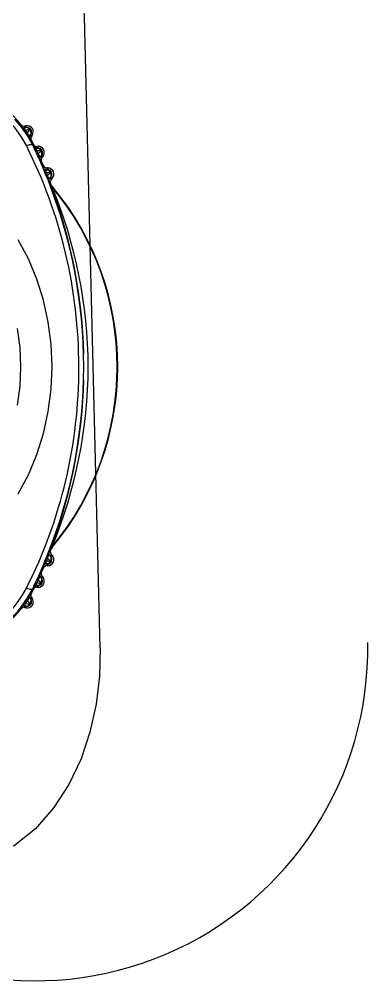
# Model space of a CAD drawing. Extents: x 398 to 509, y 623 to 780.
# Drawn here: x 504.029 to 505.602, y 701.522 to 705.868 of the extents above; entities that cross this region are included whole.
import ezdxf

# ---------------------------------------------------------------- set-up
doc = ezdxf.new("R2010")
doc.units = 0
doc.header["$MEASUREMENT"] = 0
doc.layers.add('1', color=4, linetype='Continuous')
doc.layers.add('JET', color=3, linetype='Continuous')

# ---------------------------------------------------------------- blocks, each defined once
blk = doc.blocks.new('AirValve_1646101-1')
at = {"layer": '1', "color": 3, "linetype": 'Continuous'}
for p, q in [((0.8373, 1.0955), (0.8382, 1.0882)), ((0.8382, 1.0882), (0.8387, 1.0876)), ((0.8611, 1.0894), (0.8564, 1.0885)), ((0.8564, 1.0885), (0.8575, 1.081)), ((0.8625, 1.0821), (0.8611, 1.0894)), ((0.8439, 1.0803), (0.8421, 1.0828)), ((0.8625, 1.0821), (0.8575, 1.081)), ((0.8579, 1.0703), (0.8748, 1.0737)), ((0.8579, 1.0703), (0.8671, 1.0566)), ((0.8671, 1.0566), (0.8772, 1.0699)), ((0.883, 1.0184), (0.869, 1.0431)), ((0.8826, 1.0505), (0.8805, 1.0479)), ((0.8805, 1.0479), (0.887, 1.0439)), ((0.8826, 1.0505), (0.8886, 1.0461)), ((0.887, 1.0439), (0.8886, 1.0461)), ((0.8787, 1.0275), (0.8792, 1.0266)), ((0.8856, 1.0229), (0.8792, 1.0266)), ((0.8856, 1.0229), (0.8938, 1.007)), ((0.8936, 1.0035), (0.8914, 1.0024)), ((0.8958, 0.9933), (0.8914, 1.0024)), ((0.8936, 1.0035), (0.8932, 0.9991)), ((0.8938, 1.007), (0.8936, 1.0035)), ((0.8932, 0.9991), (0.8935, 0.9984)), ((0.9099, 0.9623), (0.9029, 0.9774)), ((0.9092, 0.9775), (0.9265, 0.9783)), ((0.9092, 0.9775), (0.9162, 0.9625)), ((0.912, 0.9924), (0.9117, 0.9881)), ((0.9117, 0.9881), (0.9158, 0.9883)), ((0.9122, 0.9961), (0.912, 0.9924)), ((0.9155, 0.9962), (0.9122, 0.9961)), ((0.9158, 0.9883), (0.9155, 0.9962)), ((0.9162, 0.9625), (0.928, 0.975)), ((0.9401, 0.8952), (0.9187, 0.9442)), ((0.9243, 0.9322), (0.9248, 0.9313)), ((0.9248, 0.9313), (0.9313, 0.9266)), ((0.9309, 0.9553), (0.9284, 0.9527)), ((0.9284, 0.9527), (0.9349, 0.9479)), ((0.9367, 0.9499), (0.9309, 0.9553)), ((0.9313, 0.9266), (0.9382, 0.9107)), ((0.9349, 0.9479), (0.9367, 0.9499)), ((0.9373, 0.9024), (0.9382, 0.9107)), ((0.9373, 0.9024), (0.9375, 0.9016)), ((0.9528, 0.8633), (0.9467, 0.8782)), ((0.9526, 0.8789), (0.9699, 0.8791)), ((0.9526, 0.8789), (0.9586, 0.8641)), ((0.9563, 0.8988), (0.9554, 0.8905)), ((0.9554, 0.8905), (0.9591, 0.8906)), ((0.9591, 0.8988), (0.9563, 0.8988)), ((0.9711, 0.8764), (0.9586, 0.8641)), ((0.9591, 0.8988), (0.9591, 0.8906)), ((0.965, 0.8346), (0.9654, 0.8337)), ((0.9654, 0.8337), (0.9719, 0.8285)), ((0.9728, 0.8576), (0.9698, 0.8547)), ((0.9698, 0.8547), (0.9763, 0.8495)), ((0.9719, 0.8285), (0.9721, 0.8281)), ((0.9721, 0.8281), (0.9734, 0.8231)), ((0.9786, 0.8518), (0.9728, 0.8576)), ((0.9763, 0.8495), (0.9786, 0.8518)), ((0.9734, 0.8231), (0.9798, 0.8121)), ((0.9786, 0.817), (0.9798, 0.8121)), ((0.9734, -0.8231), (0.9721, -0.828)), ((0.9798, -0.8121), (0.9786, -0.8169)), ((0.9468, -0.8781), (0.9528, -0.8633)), ((0.9587, -0.8641), (0.9527, -0.8788)), ((0.9587, -0.8641), (0.9711, -0.8763)), ((0.9654, -0.8336), (0.965, -0.8345)), ((0.9719, -0.8284), (0.9654, -0.8336)), ((0.9763, -0.8494), (0.9698, -0.8547)), ((0.9728, -0.8576), (0.9698, -0.8547)), ((0.9719, -0.8284), (0.9721, -0.828)), ((0.9728, -0.8576), (0.9786, -0.8517)), ((0.9786, -0.8517), (0.9763, -0.8494)), ((0.9185, -0.9446), (0.9403, -0.8947)), ((0.9382, -0.9106), (0.9313, -0.9265)), ((0.9376, -0.9015), (0.9373, -0.9024)), ((0.9382, -0.9106), (0.9373, -0.9024)), ((0.9403, -0.8947), (0.9413, -0.8922)), ((0.9699, -0.8791), (0.9527, -0.8788)), ((0.9591, -0.8905), (0.9554, -0.8904)), ((0.9554, -0.8904), (0.9563, -0.8987)), ((0.9563, -0.8987), (0.9591, -0.8987)), ((0.9591, -0.8905), (0.9591, -0.8987)), ((0.9248, -0.9312), (0.9243, -0.9322)), ((0.9313, -0.9265), (0.9248, -0.9312)), ((0.9349, -0.9478), (0.9284, -0.9526)), ((0.9284, -0.9526), (0.9309, -0.9552)), ((0.9309, -0.9552), (0.9367, -0.9498)), ((0.9367, -0.9498), (0.9349, -0.9478)), ((0.8914, -1.0024), (0.896, -0.993)), ((0.8935, -0.9983), (0.8932, -0.9991)), ((0.8932, -0.9991), (0.8936, -1.0034)), ((0.896, -0.993), (0.897, -0.9905)), ((0.903, -0.9773), (0.91, -0.9623)), ((0.9162, -0.9625), (0.9093, -0.9774)), ((0.9265, -0.9782), (0.9093, -0.9774)), ((0.9158, -0.9882), (0.9117, -0.988)), ((0.9117, -0.988), (0.912, -0.9924)), ((0.912, -0.9924), (0.9122, -0.996)), ((0.9122, -0.996), (0.9155, -0.9961)), ((0.9155, -0.9961), (0.9158, -0.9882)), ((0.9162, -0.9625), (0.928, -0.975)), ((0.868, -1.0445), (0.8845, -1.0155)), ((0.8792, -1.0266), (0.8787, -1.0275)), ((0.8792, -1.0266), (0.8856, -1.0228)), ((0.8938, -1.0069), (0.8856, -1.0228)), ((0.8914, -1.0024), (0.8936, -1.0034)), ((0.8936, -1.0034), (0.8938, -1.0069)), ((0.8311, -1.0958), (0.8422, -1.0826)), ((0.8422, -1.0826), (0.8439, -1.0802)), ((0.8575, -1.0809), (0.8564, -1.0884)), ((0.8625, -1.082), (0.8575, -1.0809)), ((0.8671, -1.0565), (0.8579, -1.0702)), ((0.8748, -1.0736), (0.8579, -1.0702)), ((0.8611, -1.0894), (0.8625, -1.082)), ((0.8671, -1.0565), (0.8772, -1.0699)), ((0.887, -1.0439), (0.8805, -1.0478)), ((0.8805, -1.0478), (0.8826, -1.0505)), ((0.8886, -1.046), (0.8826, -1.0505)), ((0.8886, -1.046), (0.887, -1.0439)), ((0.8382, -1.0881), (0.8373, -1.0954)), ((0.8387, -1.0875), (0.8382, -1.0881)), ((0.8564, -1.0884), (0.8611, -1.0894))]:
    blk.add_line(p, q, dxfattribs=at)
at = {"layer": '1', "color": 3, "linetype": 'Continuous', "flags": 128}
for points in [[(0.8455, 1.0777), (0.8423, 1.0824), (0.811, 1.1197)], [(0.8421, 1.0828), (0.8202, 1.1097), (0.8111, 1.1193)], [(0.8387, 1.0876), (0.8394, 1.0865), (0.8421, 1.0828)], [(0.8519, 1.0688), (0.8466, 1.0764), (0.8439, 1.0803)], [(0.8579, 1.0703), (0.8541, 1.0689), (0.8519, 1.0688)], [(0.861, 1.0554), (0.8565, 1.0621), (0.8519, 1.0688)], [(0.8575, 1.081), (0.855, 1.0797), (0.8543, 1.0773)], [(0.8671, 1.0566), (0.8632, 1.0553), (0.861, 1.0554)], [(0.8717, 1.039), (0.8667, 1.0468), (0.861, 1.0554)], [(0.8721, 1.0479), (0.8708, 1.0431), (0.8717, 1.039)], [(0.8721, 1.0479), (0.8734, 1.0467), (0.8746, 1.0459), (0.8769, 1.0455), (0.8805, 1.0479)], [(0.9785, 0), (0.9742, 0.1018), (0.9614, 0.2025), (0.94, 0.3011), (0.9101, 0.3967), (0.8719, 0.4882), (0.8255, 0.5746)], [(0.8628, 1), (0.8683, 1.002), (0.8734, 1.0036), (0.878, 1.0046), (0.882, 1.0052), (0.8854, 1.0053), (0.8881, 1.0048), (0.8902, 1.0039), (0.8914, 1.0024)], [(0.8914, 1.0024), (0.882, 1.0209), (0.8717, 1.039)], [(0.8935, 0.9984), (0.894, 0.9973), (0.8958, 0.9933)], [(0.9029, 0.9774), (0.899, 0.986), (0.8958, 0.9933)], [(0.9092, 0.9775), (0.9052, 0.9769), (0.9029, 0.9774)], [(0.9117, 0.9881), (0.909, 0.9872), (0.9075, 0.985)], [(0.9162, 0.9625), (0.9122, 0.9619), (0.9099, 0.9623)], [(0.9187, 0.9442), (0.9145, 0.9527), (0.9099, 0.9623)], [(0.9158, 0.9883), (0.9216, 0.9876), (0.9261, 0.9857)], [(0.9201, 0.9532), (0.9182, 0.9485), (0.9187, 0.9442)], [(0.9201, 0.9532), (0.9212, 0.952), (0.9223, 0.9512), (0.9245, 0.9507), (0.9284, 0.9527)], [(0.9375, 0.9016), (0.9381, 0.9001), (0.9401, 0.8952)], [(0.9467, 0.8782), (0.9431, 0.8872), (0.9401, 0.8952)], [(0.9526, 0.8789), (0.9488, 0.8781), (0.9467, 0.8782)], [(0.9554, 0.8905), (0.9523, 0.8896), (0.9508, 0.8869)], [(0.8379, 0), (0.8343, 0.0873), (0.8233, 0.1736)], [(0.9528, 0.8633), (0.9549, 0.8633), (0.9586, 0.8641)], [(0.9606, 0.8451), (0.9569, 0.8537), (0.9528, 0.8633)], [(0.9623, 0.8552), (0.9643, 0.8535), (0.9662, 0.853), (0.9698, 0.8547)], [(0.9786, 0.817), (0.9749, 0.8222), (0.9721, 0.8281)], [(0.8255, -0.5746), (0.8719, -0.4881), (0.9101, -0.3966), (0.94, -0.301), (0.9614, -0.2024), (0.9742, -0.1017), (0.9785, 0)], [(0.8233, -0.1735), (0.8343, -0.0872), (0.8379, 0)], [(0.9786, -0.8169), (0.9749, -0.8221), (0.9721, -0.828)], [(0.9734, -0.8231), (0.9762, -0.8172), (0.9798, -0.8121)], [(0.9528, -0.8633), (0.9568, -0.854), (0.9603, -0.8457)], [(0.9587, -0.8641), (0.9549, -0.8633), (0.9528, -0.8633)], [(0.9698, -0.8547), (0.9661, -0.8529), (0.9641, -0.8535), (0.9622, -0.8554)], [(0.9403, -0.8947), (0.9382, -0.8999), (0.9376, -0.9015)], [(0.9413, -0.8922), (0.9433, -0.887), (0.9468, -0.8781)], [(0.9527, -0.8788), (0.9489, -0.878), (0.9468, -0.8781)], [(0.9508, -0.8867), (0.9513, -0.8884), (0.9523, -0.8895), (0.9554, -0.8904)], [(0.91, -0.9623), (0.9144, -0.953), (0.9185, -0.9446)], [(0.9185, -0.9446), (0.918, -0.9488), (0.9199, -0.9534)], [(0.9284, -0.9526), (0.9244, -0.9506), (0.9222, -0.9512), (0.9211, -0.9521), (0.9199, -0.9534)], [(0.896, -0.993), (0.894, -0.9971), (0.8935, -0.9983)], [(0.897, -0.9905), (0.8992, -0.9857), (0.903, -0.9773)], [(0.9093, -0.9774), (0.9053, -0.9768), (0.903, -0.9773)], [(0.9075, -0.9848), (0.9089, -0.9871), (0.9117, -0.988)], [(0.9162, -0.9625), (0.9122, -0.9619), (0.91, -0.9623)], [(0.861, -1.0554), (0.8666, -1.0469), (0.8715, -1.0393)], [(0.8631, -1), (0.8686, -1.002), (0.8736, -1.0035), (0.8781, -1.0046), (0.8821, -1.0051), (0.8855, -1.0052), (0.8882, -1.0047), (0.8902, -1.0038), (0.8914, -1.0024)], [(0.8715, -1.0393), (0.8707, -1.0433), (0.872, -1.0479)], [(0.8715, -1.0393), (0.8819, -1.021), (0.8914, -1.0024)], [(0.8422, -1.0826), (0.8394, -1.0864), (0.8387, -1.0875)], [(0.8439, -1.0802), (0.8467, -1.0763), (0.8519, -1.0688)], [(0.8519, -1.0688), (0.8565, -1.0621), (0.861, -1.0554)], [(0.8579, -1.0702), (0.8541, -1.0688), (0.8519, -1.0688)], [(0.8542, -1.0771), (0.855, -1.0797), (0.8575, -1.0809)], [(0.8671, -1.0565), (0.8633, -1.0553), (0.861, -1.0554)], [(0.8805, -1.0478), (0.8768, -1.0454), (0.8746, -1.0459), (0.8733, -1.0467), (0.872, -1.0479)]]:
    blk.add_lwpolyline(points, dxfattribs=at)
at = {"layer": '1', "color": 3, "linetype": 'Continuous'}
for centre, radius, start, end in [((0.458, 0.7906), 0.4866, 38.7896, 81.2105), ((0.4621, 0.7984), 0.4485, 26.7138, 93.2442), ((0.8526, 1.1078), 0.0197, 218.7661, 281.0605), ((0.8537, 1.1003), 0.0197, 218.0388, 281.0639), ((0.8664, 1.0624), 0.0276, 323.7375, 101.0632), ((0.8538, 1.0923), 0.015, 219.1487, 271.7244), ((0.8667, 1.0793), 0.0126, 189.5232, 225.8177), ((0.8664, 1.0624), 0.02, 323.6185, 101.1632), ((0.8628, 1.0692), 0.0128, 20.0962, 91.1133), ((0.8905, 1.0643), 0.0246, 198.2909, 221.8694), ((0.8753, 1.0713), 0.00238, 323.9586, 101.2855), ((0.8964, 1.0362), 0.0197, 143.7375, 209.2067), ((0.8686, 1.0571), 0.0154, 334.6154, 56.0751), ((0.9029, 1.0323), 0.0197, 143.7397, 208.4648), ((-1.1234, 0.0014), 2.223, 359.9635, 26.6916), ((1.7624, 1.5709), 1.0374, 210.8429, 211.5867), ((0.9112, 1.0121), 0.0197, 206.0175, 272.1558), ((0.9115, 1.0157), 0.0197, 206.3579, 272.1534), ((0.9109, 1.0077), 0.0197, 205.9266, 272.1571), ((0.9098, 1.0006), 0.0158, 207.5252, 261.6336), ((0.9178, 0.9834), 0.0104, 170.9391, 214.5894), ((0.9165, 0.9686), 0.0276, 317.1514, 92.1558), ((0.9141, 0.9757), 0.0127, 11.9343, 82.4122), ((0.9368, 0.9658), 0.0209, 189.0794, 216.872), ((0.9167, 0.9686), 0.0195, 316.7604, 61.0666), ((0.9266, 0.9764), 0.00195, 317.0028, 92.2847), ((0.9179, 0.9635), 0.0153, 327.747, 48.8045), ((1.2161, 1.0774), 0.3259, 204.1313, 206.456), ((0.9428, 0.9393), 0.0197, 137.1516, 203.9995), ((0.9493, 0.9345), 0.0197, 137.1535, 203.8364), ((0.9553, 0.9102), 0.0197, 203.2256, 270.0818), ((0.9563, 0.9185), 0.0197, 203.3948, 270.08), ((0.9535, 0.9015), 0.0148, 205.2507, 259.4372), ((0.9628, 0.8854), 0.0122, 172.8871, 212.44), ((0.9591, 0.8712), 0.0276, 315.0818, 90.0818), ((0.9567, 0.8775), 0.0133, 7.1773, 79.8966), ((0.9595, 0.8723), 0.0182, 25.9523, 91.2817), ((0.97, 0.8775), 0.00161, 314.8044, 90.3373), ((0.9605, 0.866), 0.0148, 325.7619, 44.4813), ((0.9606, 0.8708), 0.0179, 312.5529, 31.8313), ((0.9771, 0.8666), 0.0187, 187.6644, 217.6798), ((0.9708, 0.8486), 0.0108, 141.8006, 198.5219), ((-1.1751, -0.0001), 2.2968, 0.0032, 21.5924), ((1.2168, 0.946), 0.2753, 201.4876, 203.8699), ((0.9837, 0.8408), 0.0197, 135.0816, 201.3284), ((0.9903, 0.8356), 0.0197, 135.0839, 201.1579), ((7.0473, 2.9537), 6.4367, 199.32966, 199.65537), ((0.0015, 0), 1.2736, 320.1024, 39.8976), ((-1.0282, -0.0114), 2.1704, 0.303, 22.3002), ((0.0015, 0), 1.2715, 320.3052, 39.6948), ((-1.2011, 0.0011), 2.3242, 1.4701, 19.8072), ((-1.1055, -0.0064), 2.2052, 333.22, 0.1675), ((-1.1748, 0.0001), 2.2966, 338.3898, 359.9977), ((-1.0207, 0.01), 2.1629, 337.6611, 359.7357), ((-1.2029, -0.0022), 2.3255, 340.2369, 358.5606), ((3.5236, -1.7067), 2.699, 160.1115, 160.8896), ((0.978, -0.8668), 0.0195, 144.2199, 172.2229), ((0.9591, -0.8712), 0.0276, 269.9182, 44.9182), ((0.9701, -0.8489), 0.0102, 161.8196, 219.4252), ((1.2392, -0.9555), 0.2997, 156.1937, 158.5021), ((0.9837, -0.8408), 0.0197, 158.6717, 224.9183), ((0.9903, -0.8355), 0.0197, 158.8412, 224.9171), ((0.9605, -0.8659), 0.0148, 315.5258, 34.2441), ((0.9606, -0.8708), 0.018, 328.2662, 47.349), ((0.9553, -0.9101), 0.0197, 89.9184, 156.7744), ((0.9563, -0.9184), 0.0197, 89.9205, 156.605), ((0.9533, -0.9009), 0.0144, 100.2536, 154.5847), ((0.9633, -0.8856), 0.0126, 147.7267, 184.8566), ((0.9567, -0.8774), 0.0133, 280.1102, 352.8159), ((0.9595, -0.8722), 0.0183, 268.7231, 333.9508), ((0.97, -0.8774), 0.00161, 269.6608, 45.1975), ((0.9165, -0.9686), 0.0276, 267.8442, 42.8486), ((0.9165, -0.9686), 0.0196, 267.7626, 42.9552), ((0.9375, -0.9659), 0.0216, 144.5045, 170.8274), ((1.2325, -1.0852), 0.344, 153.5832, 155.8759), ((0.9428, -0.9392), 0.0197, 156.0016, 222.8478), ((0.9179, -0.9634), 0.0153, 311.2019, 32.2591), ((0.9493, -0.9344), 0.0197, 156.1629, 222.8467), ((0.9109, -1.0077), 0.0197, 87.8444, 154.0789), ((0.9112, -1.0121), 0.0197, 87.845, 153.9821), ((0.9115, -1.0157), 0.0197, 87.8465, 153.645), ((0.9097, -1.0001), 0.0155, 98.254, 152.3817), ((0.9181, -0.9834), 0.0107, 145.618, 187.2562), ((0.9141, -0.9756), 0.0127, 277.5878, 348.0657), ((0.9266, -0.9763), 0.00195, 267.7142, 42.9983), ((0.4637, -0.7998), 0.4468, 266.559, 333.3863), ((1.8361, -1.6156), 1.1237, 148.4369, 149.14), ((0.8964, -1.0362), 0.0197, 150.8013, 216.2624), ((0.9029, -1.0322), 0.0197, 151.5438, 216.2607), ((0.5924, -0.9054), 0.3061, 313.2328, 325.9051), ((0.8537, -1.1003), 0.0197, 78.9361, 141.9474), ((0.8538, -1.092), 0.0149, 88.177, 140.7896), ((0.8669, -1.0794), 0.0128, 134.208, 169.6398), ((0.8664, -1.0623), 0.0276, 258.9368, 36.2625), ((0.8664, -1.0624), 0.02, 258.8393, 36.3864), ((0.8628, -1.0692), 0.0128, 268.8867, 339.9038), ((0.891, -1.0644), 0.0251, 138.8531, 161.6078), ((0.8753, -1.0713), 0.00238, 258.7151, 36.0407), ((0.8686, -1.0571), 0.0154, 303.9318, 25.3894), ((0.4582, -0.791), 0.4861, 278.7674, 321.2323), ((0.8526, -1.1078), 0.0197, 78.9385, 141.2292)]:
    blk.add_arc(centre, radius, start, end, dxfattribs=at)
blk = doc.blocks.new('2018 PRISM')
at = {"layer": '1', "linetype": 'Continuous', "lineweight": 25, "flags": 128}
for points in [[(105.8134, 59.322), (105.6884, 64.4215), (105.5147, 69.5195)], [(105.8134, 59.322), (105.8104, 59.1931), (105.7954, 59.0663), (105.7677, 58.9397), (105.7277, 58.8202), (105.6726, 58.7032), (105.6055, 58.599), (105.5216, 58.5035), (105.4272, 58.4276), (105.3218, 58.3714), (105.2095, 58.3379), (105.1395, 58.3291), (105.0704, 58.3293), (105.0021, 58.3385), (104.9216, 58.362), (104.8433, 58.3991), (104.7123, 58.4997)]]:
    blk.add_lwpolyline(points, dxfattribs=at)
at = {"layer": '1', "linetype": 'Continuous', "lineweight": 25}
blk.add_arc((105.522, 59.3164), 1.5, 225.1239, 1.1024, dxfattribs=at)
at = {"layer": 'JET'}
blk.add_blockref('AirValve_1646101-1', (104.6182, 60.5914), dxfattribs=at)

msp = doc.modelspace()

# ---------------------------------------------------------------- block references
at = {"layer": '1'}
msp.add_blockref('2018 PRISM', (398.5801, 643.7055), dxfattribs=at)

doc.saveas('drawing.dxf')
